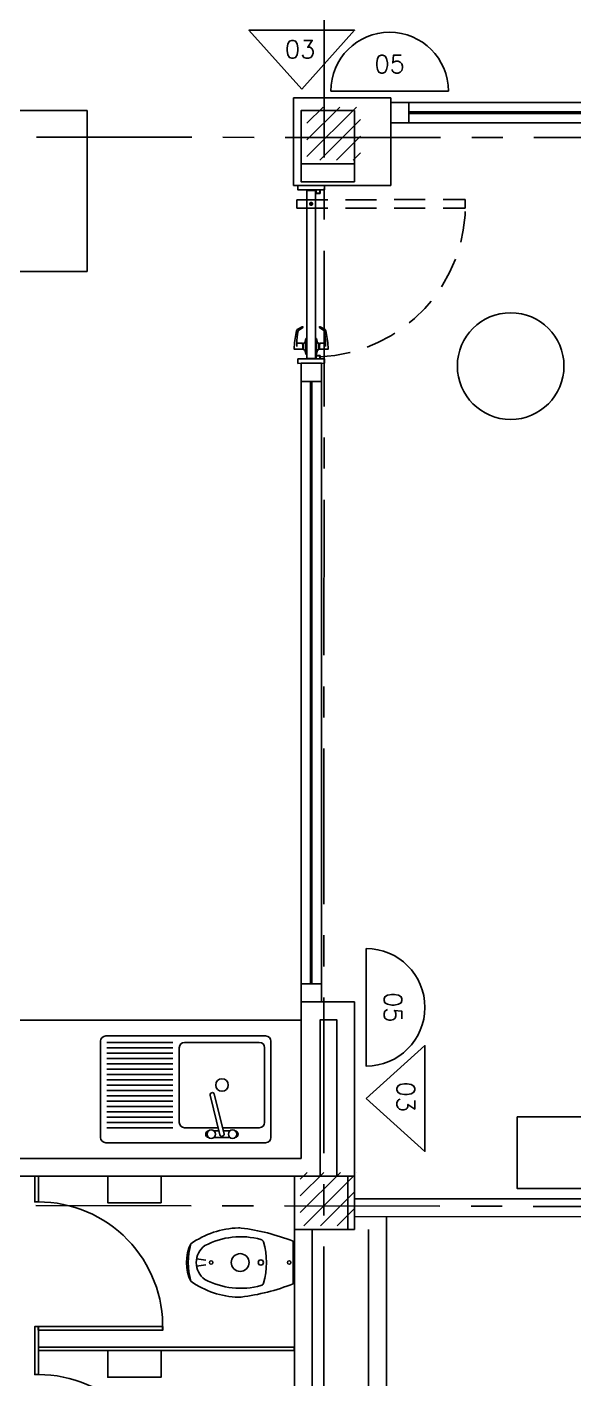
# Model space of a CAD drawing. Extents: x -4 to 325, y -1 to 181.
# Drawn here: x 12.69 to 15.77, y 22.65 to 30.25 of the extents above; entities that cross this region are included whole.
import ezdxf
from ezdxf.enums import TextEntityAlignment as Align

# ---------------------------------------------------------------- set-up
doc = ezdxf.new("R2010")
doc.units = 0
doc.header["$LTSCALE"] = 0.7
doc.header["$MEASUREMENT"] = 0
for name, pattern in [('REC4_A1-00_PLANTA GENERAL$1$X-BB$0$CENTER', [2, 1.25, -0.25, 0.25, -0.25]), ('REC4_A1-00_PLANTA GENERAL$1$X-PP$0$HIDDEN', [0.375, 0.25, -0.125]), ('X-BB$0$HIDDEN2', [0.1875, 0.125, -0.0625])]:
    doc.linetypes.add(name, pattern=pattern)
doc.layers.get('0').update_dxf_attribs({"linetype": 'CONTINUOUS'})
for name, color, linetype in [('REC4_A1-00_PLANTA GENERAL$0$FN$0$I-FURN', 1, 'CONTINUOUS'), ('REC4_A1-00_PLANTA GENERAL$0$P3', 3, 'CONTINUOUS'), ('REC4_A1-00_PLANTA GENERAL$1$ACABADO INTERIOR', 4, 'CONTINUOUS'), ('REC4_A1-00_PLANTA GENERAL$1$BB$0$A-COLS', 251, 'CONTINUOUS'), ('REC4_A1-00_PLANTA GENERAL$1$BB$0$A-GRID', 251, 'REC4_A1-00_PLANTA GENERAL$1$X-BB$0$CENTER'), ('REC4_A1-00_PLANTA GENERAL$1$FN$0$I-FURN-FREE', 1, 'CONTINUOUS'), ('REC4_A1-00_PLANTA GENERAL$1$LAMBRINES', 3, 'CONTINUOUS'), ('REC4_A1-00_PLANTA GENERAL$1$PP$0$I-CANCELERIA', 253, 'CONTINUOUS'), ('REC4_A1-00_PLANTA GENERAL$1$PP$0$I-DOOR', 253, 'CONTINUOUS'), ('REC4_A1-00_PLANTA GENERAL$1$PP$0$I-FLOR-CASE', 253, 'CONTINUOUS'), ('REC4_A1-00_PLANTA GENERAL$1$PP$0$I-GLAZ', 253, 'CONTINUOUS'), ('REC4_A1-00_PLANTA GENERAL$1$PP$0$I-WALL', 253, 'CONTINUOUS')]:
    doc.layers.add(name, color=color, linetype=linetype)
doc.styles.add('REC4_A1-00_PLANTA GENERAL$0$X-FN$0$ARIAL', font='arial.ttf')
doc.styles.add('ROMANS', font='romans.shx', dxfattribs={"width": 0.75})

# ---------------------------------------------------------------- blocks, each defined once
blk = doc.blocks.new('REC4_A1-00_PLANTA GENERAL$0$baño')
at = {"layer": 'REC4_A1-00_PLANTA GENERAL$0$FN$0$I-FURN'}
for p, q in [((13.477, 22.0378), (13.477, 22.0628)), ((13.477, 22.0378), (13.477, 21.8228)), ((13.9673, 21.9564), (14.0203, 21.9628)), ((13.9673, 21.9292), (14.0203, 21.9228))]:
    blk.add_line(p, q, dxfattribs=at)
for centre, radius in [((13.4988, 21.9428), 0.01), ((13.6584, 21.9428), 0.015), ((13.9382, 21.9428), 0.01)]:
    blk.add_circle(centre, radius, dxfattribs=at)
for centre, radius, start, end in [((13.9157, 20.9455), 1.2003, 96.97813, 111.43728), ((13.782, 22.0377), 0.1, 88.4498, 96.97813), ((13.7716, 21.6539), 0.4839, 54.59339, 88.4498), ((14.0386, 21.9428), 0.4116, 163.61111, 196.38889), ((13.6629, 22.0533), 0.02, 105.22764, 163.61111), ((13.7716, 21.6539), 0.4339, 62.21491, 105.22764), ((13.9041, 21.9428), 0.1179, 306.29572, 53.70428), ((13.6883, 21.9428), 0.3787, 343.82103, 16.17897), ((13.8418, 21.9428), 0.2353, 333.34577, 26.65423), ((13.9157, 22.9401), 1.2003, 248.56272, 263.02187), ((13.6629, 21.8323), 0.02, 196.38889, 254.77236), ((13.7716, 22.2317), 0.4339, 254.77236, 297.78509), ((13.7716, 22.2317), 0.4839, 271.5502, 305.40661), ((13.782, 21.8479), 0.1, 263.02187, 271.5502)]:
    blk.add_arc(centre, radius, start, end, dxfattribs=at)
blk = doc.blocks.new('REC4_A1-00_PLANTA GENERAL$0$d')
at = {"layer": 'REC4_A1-00_PLANTA GENERAL$1$PP$0$I-WALL'}
blk.add_lwpolyline([(12.8167, 23.4658), (13.5167, 23.4658), (13.5167, 23.4858), (12.8167, 23.4858)], close=True, dxfattribs=at)
blk.add_arc((12.8167, 23.464), 0.7, 270, 1.77685, dxfattribs=at)
blk = doc.blocks.new('REC4_A1-00_PLANTA GENERAL$1$X-PP$0$door')
at = {"layer": 'REC4_A1-00_PLANTA GENERAL$1$PP$0$I-DOOR', "linetype": 'Continuous', "extrusion": (7.03085e-08, -3.52258e-06, 1)}
for p, q in [((61214.1072, 25536.3703), (61213.1591, 25536.3703)), ((61213.2714, 25536.3762, 0), (61213.1825, 25536.3763, 0)), ((61213.2714, 25536.3762, 0), (61213.1825, 25536.3763, 0)), ((61214.007, 25536.4266, 0), (61214.055, 25536.4266, 0)), ((61214.1072, 25536.3223, 0), (61214.1072, 25536.3703)), ((61214.1072, 25536.3223, 0), (61213.1591, 25536.3223, 0)), ((61213.2714, 25536.3162, 0), (61213.1825, 25536.3163, 0)), ((61213.2714, 25536.3162, 0), (61213.1825, 25536.3163, 0)), ((61214.02, 25536.3463, 0), (61214.0424, 25536.3463, 0)), ((61214.0312, 25536.3573, 0), (61214.0312, 25536.3349, 0)), ((61214.0907, 25536.2946, 0), (61214.0908, 25536.3196, 0)), ((61214.11, 25536.2946, 0), (61214.0907, 25536.2946, 0)), ((61214.11, 25536.3196, 0), (61214.0908, 25536.3196, 0)), ((61214.0927, 25536.2966, 0), (61214.0928, 25536.3176, 0)), ((61214.0927, 25536.2966, 0), (61214.11, 25536.2966, 0)), ((61214.1101, 25536.3176, 0), (61214.0928, 25536.3176, 0))]:
    blk.add_line(p, q, dxfattribs=at)
at = {"layer": 'REC4_A1-00_PLANTA GENERAL$1$PP$0$I-DOOR', "linetype": 'Continuous'}
blk.add_line((61213.1591, 25536.3223, 0), (61213.1591, 25536.3703), dxfattribs=at)
at = {"layer": 'REC4_A1-00_PLANTA GENERAL$1$PP$0$I-DOOR', "linetype": 'REC4_A1-00_PLANTA GENERAL$1$X-PP$0$HIDDEN', "extrusion": (7.03085e-08, -3.52258e-06, 1)}
for p, q in [((61214.007, 25536.4271, 0), (61214.0075, 25535.4751, 0)), ((61214.055, 25536.4271, 0), (61214.0555, 25535.4751, 0)), ((61214.0075, 25535.4751, 0), (61214.0555, 25535.4751, 0))]:
    blk.add_line(p, q, dxfattribs=at)
at = {"layer": 'REC4_A1-00_PLANTA GENERAL$1$PP$0$I-DOOR', "linetype": 'Continuous', "extrusion": (-7.03085e-08, -3.52258e-06, 1)}
for p, q in [((61213.1562, 25536.3176, 0), (61213.1736, 25536.3176, 0)), ((61213.1563, 25536.3196, 0), (61213.1756, 25536.3196, 0)), ((61213.1736, 25536.2966, 0), (61213.1563, 25536.2966, 0)), ((61213.1563, 25536.2946, 0), (61213.1756, 25536.2946, 0)), ((61213.1736, 25536.2966, 0), (61213.1736, 25536.3176, 0)), ((61213.1756, 25536.2946, 0), (61213.1756, 25536.3196, 0))]:
    blk.add_line(p, q, dxfattribs=at)
at = {"layer": 'REC4_A1-00_PLANTA GENERAL$1$PP$0$I-DOOR', "linetype": 'Continuous', "extrusion": (1.26458e-05, -3.51329e-06, 1), "elevation": 0.6844}
blk.add_lwpolyline([(61213.1313, 25536.2711), (61213.1563, 25536.2711), (61213.1562, 25536.4211), (61213.1312, 25536.4211), (61213.1313, 25536.2711)], dxfattribs=at)
at = {"layer": 'REC4_A1-00_PLANTA GENERAL$1$PP$0$I-DOOR', "linetype": 'Continuous', "extrusion": (7.03085e-08, -3.52258e-06, 1), "elevation": -0.0857}
for points in [[(61213.2714, 25536.3702), (61213.2714, 25536.3762), (61213.2489, 25536.3813, -0.342611), (61213.2455, 25536.3857), (61213.2455, 25536.3892), (61213.2084, 25536.3892), (61213.2084, 25536.3857, -0.342611), (61213.205, 25536.3814), (61213.1825, 25536.3763), (61213.1825, 25536.3703)], [(61213.2714, 25536.3702), (61213.2714, 25536.3762), (61213.2489, 25536.3813, -0.342611), (61213.2455, 25536.3857), (61213.2455, 25536.3892), (61213.2084, 25536.3892), (61213.2084, 25536.3857, -0.342611), (61213.205, 25536.3814), (61213.1825, 25536.3763), (61213.1825, 25536.3703)], [(61213.227, 25536.4268), (61213.2428, 25536.4267, -0.046797), (61213.3139, 25536.4201, -0.2009), (61213.3169, 25536.4182), (61213.3337, 25536.3931, 1), (61213.3382, 25536.3963), (61213.3221, 25536.4246, 0.203005), (61213.3177, 25536.428, 0.054377), (61213.2243, 25536.4416), (61213.2107, 25536.4416), (61213.2107, 25536.3942), (61213.2391, 25536.3942), (61213.2391, 25536.3957), (61213.2455, 25536.3957), (61213.2456, 25536.4267)], [(61213.227, 25536.4268), (61213.2428, 25536.4267, -0.046797), (61213.3139, 25536.4201, -0.2009), (61213.3169, 25536.4182), (61213.3337, 25536.3931, 1), (61213.3382, 25536.3963), (61213.3221, 25536.4246, 0.203005), (61213.3177, 25536.428, 0.054377), (61213.2243, 25536.4416), (61213.2107, 25536.4416), (61213.2107, 25536.3942), (61213.2391, 25536.3942), (61213.2391, 25536.3957), (61213.2455, 25536.3957), (61213.2456, 25536.4267)], [(61213.2714, 25536.3222), (61213.2714, 25536.3162), (61213.2489, 25536.3111, 0.342611), (61213.2455, 25536.3067), (61213.2455, 25536.3032), (61213.2084, 25536.3032), (61213.2084, 25536.3067, 0.342611), (61213.205, 25536.3111), (61213.1825, 25536.3163), (61213.1825, 25536.3223)], [(61213.2714, 25536.3222), (61213.2714, 25536.3162), (61213.2489, 25536.3111, 0.342611), (61213.2455, 25536.3067), (61213.2455, 25536.3032), (61213.2084, 25536.3032), (61213.2084, 25536.3067, 0.342611), (61213.205, 25536.3111), (61213.1825, 25536.3163), (61213.1825, 25536.3223)], [(61213.2269, 25536.2657), (61213.2427, 25536.2657, 0.046797), (61213.3138, 25536.2722, 0.2009), (61213.3168, 25536.2741), (61213.3337, 25536.2992, -1), (61213.3381, 25536.296), (61213.322, 25536.2677, -0.203005), (61213.3176, 25536.2643, -0.054377), (61213.2241, 25536.2508), (61213.2106, 25536.2508), (61213.2106, 25536.2983), (61213.239, 25536.2982), (61213.239, 25536.2967), (61213.2455, 25536.2967), (61213.2454, 25536.2657)], [(61213.2269, 25536.2657), (61213.2427, 25536.2657, 0.046797), (61213.3138, 25536.2722, 0.2009), (61213.3168, 25536.2741), (61213.3337, 25536.2992, -1), (61213.3381, 25536.296), (61213.322, 25536.2677, -0.203005), (61213.3176, 25536.2643, -0.054377), (61213.2241, 25536.2508), (61213.2106, 25536.2508), (61213.2106, 25536.2983), (61213.239, 25536.2982), (61213.239, 25536.2967), (61213.2455, 25536.2967), (61213.2454, 25536.2657)]]:
    blk.add_lwpolyline(points, format="xyb", dxfattribs=at)
for points in [[(61213.2413, 25536.3892), (61213.2413, 25536.3942), (61213.2127, 25536.3942), (61213.2127, 25536.3892)], [(61213.2413, 25536.3892), (61213.2413, 25536.3942), (61213.2127, 25536.3942), (61213.2127, 25536.3892)], [(61213.2412, 25536.3032), (61213.2412, 25536.2982), (61213.2126, 25536.2983), (61213.2126, 25536.3032)], [(61213.2412, 25536.3032), (61213.2412, 25536.2982), (61213.2126, 25536.2983), (61213.2126, 25536.3032)]]:
    blk.add_lwpolyline(points, dxfattribs=at)
at = {"layer": 'REC4_A1-00_PLANTA GENERAL$1$PP$0$I-DOOR', "linetype": 'Continuous', "extrusion": (-1.26458e-05, -3.51329e-06, 1), "elevation": -0.8638}
blk.add_lwpolyline([(61214.135, 25536.2711), (61214.11, 25536.2711), (61214.1101, 25536.4211), (61214.1351, 25536.4211), (61214.135, 25536.2711)], dxfattribs=at)
at = {"layer": 'REC4_A1-00_PLANTA GENERAL$1$PP$0$I-DOOR', "linetype": 'Continuous', "extrusion": (7.03085e-08, -3.52258e-06, 1)}
blk.add_circle((61214.0312, 25536.3463, -0.0856), 0.0075, dxfattribs=at)
at = {"layer": 'REC4_A1-00_PLANTA GENERAL$1$PP$0$I-DOOR', "linetype": 'REC4_A1-00_PLANTA GENERAL$1$X-PP$0$HIDDEN', "extrusion": (7.03085e-08, -3.52258e-06, 1)}
blk.add_arc((61214.0247, 25536.3318, -0.0856), 0.8569, 182.19677, 272.05792, dxfattribs=at)
blk = doc.blocks.new('REC4_A1-00_PLANTA GENERAL', base_point=(3911.2412, -3265.1096))
at = {"layer": 'REC4_A1-00_PLANTA GENERAL$1$BB$0$A-GRID'}
h = blk.add_hatch(dxfattribs=at)
h.set_pattern_fill('ANSI31', color=8, scale=0.53)
h.set_pattern_definition([(45, (0.03352, 0.020166), (-0.046845824, 0.046845824), [])])
h.paths.add_polyline_path([(1.5678, 35.8547), (1.2166, 35.8547), (1.2166, 35.4908), (1.5678, 35.4908)])
h.paths.add_polyline_path([(8.0551, 35.8047), (7.7553, 35.8047), (7.7553, 35.5143), (8.0551, 35.5143)])
h.paths.add_polyline_path([(14.5753, 35.809), (14.2754, 35.809), (14.2754, 35.5187), (14.5753, 35.5187)])
h.paths.add_polyline_path([(21.0466, 35.804), (20.7468, 35.804), (20.7468, 35.5137), (21.0466, 35.5137)])
edge = h.paths.add_edge_path()
edge.add_arc((27.4259, 35.604), 0.1568, 0, 360)
h.paths.add_polyline_path([(34.1147, 35.7939), (33.8148, 35.7939), (33.8148, 35.5036), (34.1147, 35.5036)])
h.paths.add_polyline_path([(40.5576, 35.789), (40.2578, 35.789), (40.2578, 35.4986), (40.5576, 35.4986)])
edge = h.paths.add_edge_path()
edge.add_arc((46.9701, 35.6385), 0.2128, 0, 360)
edge = h.paths.add_edge_path()
edge.add_arc((33.9335, 29.5702), 0.1716, 0, 360)
h.paths.add_polyline_path([(1.5768, 29.8317), (1.2256, 29.8317), (1.2256, 29.4678), (1.5768, 29.4678)])
h.paths.add_polyline_path([(8.0508, 29.7868), (7.75, 29.7868), (7.75, 29.4871), (8.0508, 29.4871)])
h.paths.add_polyline_path([(14.3851, 29.7988), (14.2624, 29.7988), (14.2624, 29.4991), (14.3821, 29.4991)])
h.paths.add_polyline_path([(14.5632, 29.7988), (14.3851, 29.7988), (14.3821, 29.4991), (14.5632, 29.4991)])
h.paths.add_polyline_path([(21.1221, 29.5527), (20.7989, 29.5517), (20.7989, 29.3933), (21.1221, 29.3933)])
h.paths.add_polyline_path([(21.1221, 29.8224), (21.0453, 29.8224), (20.7989, 29.8217), (20.7989, 29.5517), (21.1221, 29.5527)])
h.paths.add_polyline_path([(27.542, 29.7729), (27.2913, 29.7729), (27.2913, 29.5231), (27.542, 29.5231)])
h.paths.add_polyline_path([(40.5264, 29.7716), (40.2757, 29.7716), (40.2757, 29.5218), (40.5264, 29.5218)])
h.paths.add_polyline_path([(47.0764, 29.8019), (46.7664, 29.8019), (46.7664, 29.4919), (47.0764, 29.4919)])
h.paths.add_polyline_path([(1.565, 23.8478), (1.2138, 23.8478), (1.2138, 23.4839), (1.565, 23.4839)])
h.paths.add_polyline_path([(7.9956, 23.8084), (7.6948, 23.8084), (7.6948, 23.5086), (7.9956, 23.5086)])
h.paths.add_polyline_path([(14.5958, 23.8058), (14.2249, 23.8067), (14.2249, 23.507), (14.5929, 23.5061)])
h.paths.add_polyline_path([(14.5258, 23.8058), (14.5958, 23.8058), (14.5929, 23.5061), (14.5258, 23.5061)], flags=16)
h.paths.add_polyline_path([(27.5327, 23.7392), (27.282, 23.7392), (27.282, 23.4894), (27.5327, 23.4894)])
edge = h.paths.add_edge_path()
edge.add_arc((33.9155, 23.6003), 0.1566, 0, 360)
h.paths.add_polyline_path([(40.5198, 23.6763), (40.2691, 23.6763), (40.2691, 23.4631), (40.5198, 23.4631)])
h.paths.add_polyline_path([(40.5198, 23.7129), (40.269, 23.7129), (40.269, 23.6763), (40.5198, 23.6763)])
h.paths.add_polyline_path([(47.0605, 23.6763), (46.8098, 23.6763), (46.8098, 23.4498), (47.0605, 23.4498)])
h.paths.add_polyline_path([(47.0605, 23.6997), (46.8098, 23.6997), (46.8098, 23.6763), (47.0605, 23.6763)])
h.paths.add_polyline_path([(1.5458, 17.8473), (1.1946, 17.8473), (1.1946, 17.4834), (1.5458, 17.4834)])
h.paths.add_polyline_path([(8.0633, 17.8071), (7.7625, 17.8071), (7.7625, 17.5074), (8.0633, 17.5074)])
h.paths.add_polyline_path([(14.4343, 17.7919), (14.3217, 17.7919), (14.3217, 17.4921), (14.4285, 17.4921)])
h.paths.add_polyline_path([(14.6226, 17.7919), (14.4343, 17.7919), (14.4285, 17.4921), (14.6226, 17.4921)])
h.paths.add_polyline_path([(27.5235, 17.756), (27.2727, 17.756), (27.2727, 17.5062), (27.5235, 17.5062)])
edge = h.paths.add_edge_path()
edge.add_arc((33.905, 17.5767), 0.1574, 0, 360)
h.paths.add_polyline_path([(40.5132, 17.7384), (40.3113, 17.7384), (40.3113, 17.5259), (40.5132, 17.5259)])
h.paths.add_polyline_path([(40.3113, 17.7384), (40.2625, 17.7384), (40.2625, 17.4886), (40.5132, 17.4886), (40.5132, 17.5259), (40.3113, 17.5259)])
h.paths.add_polyline_path([(47.0683, 17.7542), (46.7674, 17.7542), (46.7674, 17.5259), (47.0683, 17.5259)])
h.paths.add_polyline_path([(47.0683, 17.5259), (46.7674, 17.5259), (46.7674, 17.4544), (47.0683, 17.4544)])
h.paths.add_polyline_path([(1.5739, 11.86), (1.2227, 11.86), (1.2227, 11.4962), (1.5739, 11.4962)])
h.paths.add_polyline_path([(8.0659, 11.8138), (7.765, 11.8138), (7.765, 11.514), (8.0659, 11.514)])
h.paths.add_polyline_path([(14.5258, 11.7988), (14.2249, 11.7988), (14.2249, 11.499), (14.5258, 11.499)])
h.paths.add_polyline_path([(21.0742, 11.6829), (20.7512, 11.6844), (20.7512, 11.4144), (21.0742, 11.4144)])
h.paths.add_polyline_path([(21.0742, 11.7656), (20.7512, 11.7656), (20.7512, 11.6844), (21.0742, 11.6829)])
h.paths.add_polyline_path([(27.5142, 11.7439), (27.2635, 11.7439), (27.2635, 11.4941), (27.5142, 11.4941)])
edge = h.paths.add_edge_path()
edge.add_arc((33.8803, 11.59), 0.1553, 0, 360)
h.paths.add_polyline_path([(40.5065, 11.7154), (40.2558, 11.7154), (40.2558, 11.464), (40.5065, 11.464)])
h.paths.add_polyline_path([(47.0258, 11.6987), (46.775, 11.6987), (46.775, 11.4489), (47.0258, 11.4489)])
h.paths.add_polyline_path([(1.5513, 5.8383), (1.2001, 5.8383), (1.2001, 5.4744), (1.5513, 5.4744)])
h.paths.add_polyline_path([(8.0395, 5.7813), (7.7676, 5.7813), (7.7676, 5.4815), (8.0395, 5.4815)])
h.paths.add_polyline_path([(8.0685, 5.7813), (8.0395, 5.7813), (8.0395, 5.4815), (8.0685, 5.4815)])
h.paths.add_polyline_path([(14.5132, 5.7555), (14.2123, 5.7555), (14.2123, 5.4558), (14.5132, 5.4558)])
h.paths.add_polyline_path([(21.0084, 5.7048), (20.7577, 5.7048), (20.7577, 5.455), (21.0084, 5.455)])
h.paths.add_polyline_path([(27.5299, 5.7035), (27.229, 5.7035), (27.229, 5.4037), (27.5299, 5.4037)])
h.paths.add_polyline_path([(34.0162, 5.6528), (33.7655, 5.6528), (33.7655, 5.403), (34.0162, 5.403)])
h.paths.add_polyline_path([(40.4672, 5.6155), (40.2072, 5.6155), (40.2072, 5.3555), (40.4672, 5.3555)])
edge = h.paths.add_edge_path()
edge.add_arc((46.8827, 5.476), 0.1877, 0, 360)
at = {"layer": 'REC4_A1-00_PLANTA GENERAL$0$P3'}
for points in [[(14.7342, 29.8505), (14.1864, 29.8505)], [(14.1864, 29.8505), (14.1864, 29.3573)], [(14.7342, 29.3573), (14.7342, 29.8505)], [(14.1864, 29.3573), (14.7342, 29.3573)]]:
    blk.add_lwpolyline(points, dxfattribs=at)
at = {"layer": 'REC4_A1-00_PLANTA GENERAL$1$ACABADO INTERIOR'}
blk.add_circle((13.8864, 23.3001), 0.05, dxfattribs=at)
at = {"layer": 'REC4_A1-00_PLANTA GENERAL$1$BB$0$A-COLS'}
for points in [[(14.2288, 29.4789), (14.5297, 29.4789), (14.5297, 29.7787), (14.2288, 29.7787)], [(14.1914, 23.4861), (14.4922, 23.4861), (14.4922, 23.7859), (14.1914, 23.7859)]]:
    blk.add_lwpolyline(points, close=True, dxfattribs=at)
at = {"layer": 'REC4_A1-00_PLANTA GENERAL$1$BB$0$A-GRID'}
for points in [[(14.3501, -1.2847), (14.3628, 43.0092)], [(-2.6605, 29.6295), (52.8043, 29.6256)], [(-2.6642, 23.6449), (52.8043, 23.5571)]]:
    blk.add_lwpolyline(points, dxfattribs=at)
at = {"layer": 'REC4_A1-00_PLANTA GENERAL$1$FN$0$I-FURN-FREE'}
for p, q in [((13.1298, 24.5742), (14.0298, 24.5742)), ((13.0998, 24.0042), (13.0998, 24.5442)), ((13.1358, 24.5382), (13.5078, 24.5382)), ((13.1358, 24.5082), (13.5078, 24.5082)), ((13.5438, 24.0882), (13.5438, 24.5082)), ((13.5738, 24.5382), (13.9938, 24.5382)), ((14.0238, 24.0882), (14.0238, 24.5082)), ((14.0598, 24.0042), (14.0598, 24.5442)), ((13.1358, 24.4782), (13.5078, 24.4782)), ((13.1358, 24.4482), (13.5078, 24.4482)), ((13.1358, 24.4182), (13.5078, 24.4182)), ((13.1358, 24.3882), (13.5078, 24.3882)), ((13.1358, 24.3582), (13.5078, 24.3582)), ((13.1358, 24.3282), (13.5078, 24.3282)), ((13.1358, 24.2982), (13.5078, 24.2982)), ((13.1358, 24.2682), (13.5078, 24.2682)), ((13.1358, 24.2382), (13.5078, 24.2382)), ((13.1358, 24.2082), (13.5078, 24.2082)), ((13.7721, 24.0188), (13.7175, 24.2407)), ((13.7955, 24.0246), (13.7408, 24.2464)), ((13.1358, 24.1782), (13.5078, 24.1782)), ((13.1358, 24.1482), (13.5078, 24.1482)), ((13.1358, 24.1182), (13.5078, 24.1182)), ((13.1358, 24.0882), (13.5078, 24.0882)), ((13.1358, 24.0582), (13.5078, 24.0582)), ((13.5738, 24.0582), (13.7625, 24.0582)), ((13.7667, 24.0409), (13.7382, 24.0409)), ((13.7872, 24.0582), (13.9938, 24.0582)), ((13.8294, 24.0409), (13.7914, 24.0409)), ((13.1298, 23.9742), (14.0298, 23.9742)), ((13.7382, 24.0025), (13.8294, 24.0025))]:
    blk.add_line(p, q, dxfattribs=at)
for points in [[(13.1414, 23.7858), (13.4414, 23.7858), (13.4414, 23.636), (13.1414, 23.636)], [(13.1414, 22.8045), (13.4414, 22.8045), (13.4414, 22.6548), (13.1414, 22.6548)]]:
    blk.add_lwpolyline(points, close=True, dxfattribs=at)
for centre, radius in [((15.409, 28.3418), 0.3), ((13.7838, 24.2982), 0.035), ((13.7238, 24.0217), 0.024), ((13.8438, 24.0217), 0.024)]:
    blk.add_circle(centre, radius, dxfattribs=at)
for centre, radius, start, end in [((13.1298, 24.5442), 0.03, 90, 180), ((14.0298, 24.5442), 0.03, 0, 90), ((13.5738, 24.5082), 0.03, 90, 180), ((13.9938, 24.5082), 0.03, 0, 90), ((13.7292, 24.2436), 0.012, 13.82961, 193.82961), ((13.5738, 24.0882), 0.03, 180, 270), ((13.7118, 24.0217), 0.0192, 97.97738, 262.02262), ((13.8558, 24.0217), 0.0192, 277.97738, 82.02262), ((13.9938, 24.0882), 0.03, 270, 0), ((13.1298, 24.0042), 0.03, 180, 270), ((13.7838, 24.0217), 0.012, 193.82961, 13.82961), ((14.0298, 24.0042), 0.03, 270, 0)]:
    blk.add_arc(centre, radius, start, end, dxfattribs=at)
at = {"layer": 'REC4_A1-00_PLANTA GENERAL$1$LAMBRINES'}
blk.add_lwpolyline([(14.1914, 23.7859), (14.5297, 23.7859), (14.5297, 23.4861), (14.1914, 23.4861)], close=True, dxfattribs=at)
at = {"layer": 'REC4_A1-00_PLANTA GENERAL$1$PP$0$I-CANCELERIA'}
for points in [[(14.7342, 29.7096), (14.8358, 29.7096), (14.8358, 29.8239), (14.7342, 29.8239)], [(20.4909, 29.7096), (14.8358, 29.7096), (14.8358, 29.8239), (20.4909, 29.8239)], [(14.2289, 28.3573), (14.2289, 28.2557), (14.3432, 28.2557), (14.3432, 28.3573)], [(14.2289, 24.8671), (14.2289, 28.2557), (14.3432, 28.2557), (14.3432, 24.8671)], [(14.2289, 24.8671), (14.2289, 24.7655), (14.3432, 24.7655), (14.3432, 24.8671)]]:
    blk.add_lwpolyline(points, close=True, dxfattribs=at)
at = {"layer": 'REC4_A1-00_PLANTA GENERAL$1$PP$0$I-FLOR-CASE'}
for points in [[(9.1298, 28.8738), (13.0248, 28.8738), (13.0248, 29.7787), (9.1298, 29.7787)], [(20.0575, 24.1194), (15.4464, 24.1194), (15.4464, 23.716), (20.0575, 23.716)]]:
    blk.add_lwpolyline(points, close=True, dxfattribs=at)
at = {"layer": 'REC4_A1-00_PLANTA GENERAL$1$PP$0$I-GLAZ'}
for points in [[(14.8358, 29.7712), (14.8358, 29.7622), (15.7562, 29.7622), (15.7562, 29.7712)], [(15.7562, 29.7712), (15.7562, 29.7622), (16.9302, 29.7622), (16.9302, 29.7712)], [(14.2905, 28.2557), (14.2815, 28.2557), (14.2815, 27.7901), (14.2905, 27.7901)], [(14.2905, 27.7901), (14.2815, 27.7901), (14.2815, 26.2521), (14.2905, 26.2521)], [(14.2905, 26.2521), (14.2815, 26.2521), (14.2816, 24.8671), (14.2906, 24.8671)]]:
    blk.add_lwpolyline(points, close=True, dxfattribs=at)
at = {"layer": 'REC4_A1-00_PLANTA GENERAL$1$PP$0$I-WALL'}
for p, q in [((14.2293, 23.8855), (14.2293, 24.7661)), ((14.2293, 24.7655), (14.5297, 24.7655)), ((14.5297, 24.7655), (14.5297, 23.7859)), ((14.2049, 23.7859), (14.3049, 23.7859)), ((14.4922, 23.7859), (14.5297, 23.7859)), ((14.5297, 23.7859), (14.5297, 23.4861)), ((14.7095, 23.5587), (14.7085, 17.7717))]:
    blk.add_line(p, q, dxfattribs=at)
for points in [[(14.2288, 29.4789), (14.2288, 29.3789), (14.5297, 29.3789), (14.5297, 29.4789)], [(14.3367, 23.7859), (14.3367, 24.6655), (14.4297, 24.6655), (14.4297, 23.7859)], [(9.2319, 22.7155), (9.2319, 23.7855), (14.2946, 23.7859)], [(14.1904, 17.7717), (14.1914, 23.4861)], [(14.2904, 17.7717), (14.2914, 23.4861)], [(14.4922, 23.4861), (14.5297, 23.4861)], [(14.6085, 17.472), (14.6095, 23.4861)]]:
    blk.add_lwpolyline(points, dxfattribs=at)
for points in [[(9.2319, 23.8855), (14.2293, 23.8855), (14.2293, 24.663), (9.2319, 24.663)], [(12.7502, 23.6413), (12.7298, 23.6413), (12.7298, 23.7858), (12.7502, 23.7858)], [(14.5297, 23.5587), (20.889, 23.5577), (20.889, 23.6575), (14.5297, 23.6585)], [(12.7502, 22.6695), (12.7298, 22.6695), (12.7298, 22.9395), (12.7502, 22.9395)], [(12.7502, 22.8045), (14.1912, 22.8045), (14.1912, 22.8245), (12.7502, 22.8245)]]:
    blk.add_lwpolyline(points, close=True, dxfattribs=at)
at = {"layer": 'REC4_A1-00_PLANTA GENERAL$1$PP$0$I-DOOR', "color": 4, "xscale": 0.996189370579106, "yscale": 0.996189370579106, "zscale": 0.996189370579106, "rotation": 90}
blk.add_blockref('REC4_A1-00_PLANTA GENERAL$1$X-PP$0$door', (25453.3226, -60951.5134, 0), dxfattribs=at)
at = {"layer": 'REC4_A1-00_PLANTA GENERAL$1$PP$0$I-WALL', "xscale": -1, "rotation": 180}
for p in [(-0.0666, 46.4053), (-0.0662, 45.4341)]:
    blk.add_blockref('REC4_A1-00_PLANTA GENERAL$0$d', p, dxfattribs=at)
at = {"layer": 'REC4_A1-00_PLANTA GENERAL$1$PP$0$I-WALL', "rotation": 180}
blk.add_blockref('REC4_A1-00_PLANTA GENERAL$0$baño', (27.6611, 45.2429), dxfattribs=at)
at = {"layer": 'REC4_A1-00_PLANTA GENERAL$1$FN$0$I-FURN-FREE', "style": 'REC4_A1-00_PLANTA GENERAL$0$X-FN$0$ARIAL', "text_generation_flag": 4}
for tag, p, height in [('ITEXT', (44.0612, 35.3807), 0.0358), ('CAPQT', (44.1235, 34.7232), 0.00704), ('CAPMC', (44.1235, 34.7232), 0.00704), ('CAPMG', (44.1235, 34.7232), 0.00704), ('STYLE', (44.1235, 34.7232), 0.0572), ('STYLE', (44.1235, 34.7232), 0.0572), ('CAPPN', (44.1235, 34.7232), 0.0715), ('L3', (44.1235, 34.7232), 0.0715), ('L1', (44.1235, 34.7232), 0.0715), ('L2', (44.1235, 34.7232), 0.0715)]:
    blk.add_attdef(tag, p, '', height=height, dxfattribs=at)
for tag, p, height, rotation in [('ITEXT', (42.9913, 35.0599), 0.0358, 30), ('ITEXT', (45.1482, 35.1235), 0.0358, 330), ('CAPPN', (43.374, 34.5216), 0.0715, 30), ('STYLE', (43.374, 34.5216), 0.0572, 30), ('STYLE', (43.374, 34.5216), 0.0572, 30), ('CAPMG', (43.374, 34.5216), 0.00704, 30), ('CAPMC', (43.374, 34.5216), 0.00704, 30), ('CAPQT', (43.374, 34.5216), 0.00704, 30), ('L1', (43.374, 34.5216), 0.0715, 30), ('L2', (43.374, 34.5216), 0.0715, 30), ('L3', (43.374, 34.5216), 0.0715, 30), ('STYLE', (44.8734, 34.523), 0.0572, 330), ('STYLE', (44.8734, 34.523), 0.0572, 330), ('CAPMC', (44.8734, 34.523), 0.00704, 330), ('CAPMG', (44.8734, 34.523), 0.00704, 330), ('CAPQT', (44.8734, 34.523), 0.00704, 330), ('L1', (44.8734, 34.523), 0.0715, 330), ('L3', (44.8734, 34.523), 0.0715, 330), ('L2', (44.8734, 34.523), 0.0715, 330), ('CAPPN', (44.8734, 34.523), 0.0715, 330), ('ITEXT', (42.2251, 34.2472), 0.0358, 60), ('ITEXT', (45.9609, 34.3573), 0.0358, 300), ('CAPPN', (42.8256, 33.9723), 0.0715, 60), ('STYLE', (42.8256, 33.9723), 0.0572, 60), ('STYLE', (42.8256, 33.9723), 0.0572, 60), ('L1', (42.8256, 33.9723), 0.0715, 60), ('L2', (42.8256, 33.9723), 0.0715, 60), ('CAPMG', (42.8256, 33.9723), 0.00704, 60), ('CAPMC', (42.8256, 33.9723), 0.00704, 60), ('CAPQT', (42.8256, 33.9723), 0.00704, 60), ('L3', (42.8256, 33.9723), 0.0715, 60), ('L1', (45.4227, 33.9746), 0.0715, 300), ('L3', (45.4227, 33.9746), 0.0715, 300), ('L2', (45.4227, 33.9746), 0.0715, 300), ('CAPPN', (45.4227, 33.9746), 0.0715, 300), ('STYLE', (45.4227, 33.9746), 0.0572, 300), ('STYLE', (45.4227, 33.9746), 0.0572, 300), ('CAPMC', (45.4227, 33.9746), 0.00704, 300), ('CAPMG', (45.4227, 33.9746), 0.00704, 300), ('CAPQT', (45.4227, 33.9746), 0.00704, 300), ('CAPPN', (42.6254, 33.2225), 0.0715, 90), ('STYLE', (42.6254, 33.2225), 0.0572, 90), ('STYLE', (42.6254, 33.2225), 0.0572, 90), ('L3', (42.6254, 33.2225), 0.0715, 90), ('L1', (42.6254, 33.2225), 0.0715, 90), ('L2', (42.6254, 33.2225), 0.0715, 90), ('ITEXT', (41.9679, 33.1602), 0.0358, 90), ('CAPQT', (42.6254, 33.2225), 0.00704, 90), ('CAPMG', (42.6254, 33.2225), 0.00704, 90), ('CAPMC', (42.6254, 33.2225), 0.00704, 90), ('ITEXT', (46.2817, 33.2874), 0.0358, 270), ('CAPPN', (45.6242, 33.2251), 0.0715, 270), ('L3', (45.6242, 33.2251), 0.0715, 270), ('L2', (45.6242, 33.2251), 0.0715, 270), ('L1', (45.6242, 33.2251), 0.0715, 270), ('STYLE', (45.6242, 33.2251), 0.0572, 270), ('STYLE', (45.6242, 33.2251), 0.0572, 270), ('CAPMC', (45.6242, 33.2251), 0.00704, 270), ('CAPMG', (45.6242, 33.2251), 0.00704, 270), ('CAPQT', (45.6242, 33.2251), 0.00704, 270), ('CAPPN', (42.8269, 32.4729), 0.0715, 120), ('STYLE', (42.8269, 32.4729), 0.0572, 120), ('STYLE', (42.8269, 32.4729), 0.0572, 120), ('L1', (42.8269, 32.4729), 0.0715, 120), ('L2', (42.8269, 32.4729), 0.0715, 120), ('L3', (42.8269, 32.4729), 0.0715, 120), ('CAPMG', (42.8269, 32.4729), 0.00704, 120), ('CAPMC', (42.8269, 32.4729), 0.00704, 120), ('CAPQT', (42.8269, 32.4729), 0.00704, 120), ('CAPPN', (45.424, 32.4752), 0.0715, 240), ('STYLE', (45.424, 32.4752), 0.0572, 240), ('STYLE', (45.424, 32.4752), 0.0572, 240), ('L2', (45.424, 32.4752), 0.0715, 240), ('L3', (45.424, 32.4752), 0.0715, 240), ('L1', (45.424, 32.4752), 0.0715, 240), ('CAPMG', (45.424, 32.4752), 0.00704, 240), ('CAPQT', (45.424, 32.4752), 0.00704, 240), ('CAPMC', (45.424, 32.4752), 0.00704, 240), ('ITEXT', (42.2887, 32.0903), 0.0358, 120), ('ITEXT', (46.0245, 32.2004), 0.0358, 240), ('CAPPN', (43.3762, 31.9246), 0.0715, 150), ('STYLE', (43.3762, 31.9246), 0.0572, 150), ('STYLE', (43.3762, 31.9246), 0.0572, 150), ('L1', (43.3762, 31.9246), 0.0715, 150), ('L2', (43.3762, 31.9246), 0.0715, 150), ('L3', (43.3762, 31.9246), 0.0715, 150), ('CAPMG', (43.3762, 31.9246), 0.00704, 150), ('CAPMC', (43.3762, 31.9246), 0.00704, 150), ('CAPQT', (43.3762, 31.9246), 0.00704, 150), ('CAPPN', (44.8757, 31.9259), 0.0715, 210), ('STYLE', (44.8757, 31.9259), 0.0572, 210), ('STYLE', (44.8757, 31.9259), 0.0572, 210), ('L2', (44.8757, 31.9259), 0.0715, 210), ('L3', (44.8757, 31.9259), 0.0715, 210), ('L1', (44.8757, 31.9259), 0.0715, 210), ('CAPMG', (44.8757, 31.9259), 0.00704, 210), ('CAPMC', (44.8757, 31.9259), 0.00704, 210), ('CAPQT', (44.8757, 31.9259), 0.00704, 210), ('CAPPN', (44.1261, 31.7244), 0.0715, 180), ('STYLE', (44.1261, 31.7244), 0.0572, 180), ('STYLE', (44.1261, 31.7244), 0.0572, 180), ('L3', (44.1261, 31.7244), 0.0715, 180), ('L1', (44.1261, 31.7244), 0.0715, 180), ('L2', (44.1261, 31.7244), 0.0715, 180), ('CAPMG', (44.1261, 31.7244), 0.00704, 180), ('CAPMC', (44.1261, 31.7244), 0.00704, 180), ('CAPQT', (44.1261, 31.7244), 0.00704, 180), ('ITEXT', (43.1014, 31.3241), 0.0358, 150), ('ITEXT', (45.2583, 31.3876), 0.0358, 210), ('ITEXT', (44.1884, 31.0669), 0.0358, 180)]:
    blk.add_attdef(tag, p, '', height=height, rotation=rotation, dxfattribs=at)
for tag, p, height, width in [('ITEXT', (44.1112, 34.7804), 0.0286, 0.75), ('PSUT1', (44.1235, 34.7232), 0.0572, 0.65), ('PSUT2', (44.1235, 34.7232), 0.0572, 0.65), ('PSUT3', (44.1235, 34.7232), 0.0572, 0.65)]:
    blk.add_attdef(tag, p, '', height=height, dxfattribs=dict(at, width=width))
for tag, p, height, rotation, width in [('ITEXT', (43.3348, 34.565), 0.0286, 30, 0.75), ('PSUT1', (43.374, 34.5216), 0.0572, 30, 0.65), ('PSUT2', (43.374, 34.5216), 0.0572, 30, 0.65), ('PSUT3', (43.374, 34.5216), 0.0572, 30, 0.65), ('PSUT1', (44.8734, 34.523), 0.0572, 330, 0.65), ('PSUT2', (44.8734, 34.523), 0.0572, 330, 0.65), ('PSUT3', (44.8734, 34.523), 0.0572, 330, 0.65), ('ITEXT', (44.8914, 34.5786), 0.0286, 330, 0.75), ('PSUT1', (42.8256, 33.9723), 0.0572, 60, 0.65), ('PSUT2', (42.8256, 33.9723), 0.0572, 60, 0.65), ('PSUT3', (42.8256, 33.9723), 0.0572, 60, 0.65), ('ITEXT', (42.77, 33.9903), 0.0286, 60, 0.75), ('ITEXT', (45.4661, 34.0138), 0.0286, 300, 0.75), ('PSUT1', (45.4227, 33.9746), 0.0572, 300, 0.65), ('PSUT2', (45.4227, 33.9746), 0.0572, 300, 0.65), ('PSUT3', (45.4227, 33.9746), 0.0572, 300, 0.65), ('PSUT3', (42.6254, 33.2225), 0.0572, 90, 0.65), ('PSUT1', (42.6254, 33.2225), 0.0572, 90, 0.65), ('PSUT2', (42.6254, 33.2225), 0.0572, 90, 0.65), ('ITEXT', (42.5682, 33.2102), 0.0286, 90, 0.75), ('ITEXT', (45.6814, 33.2373), 0.0286, 270, 0.75), ('PSUT1', (45.6242, 33.2251), 0.0572, 270, 0.65), ('PSUT2', (45.6242, 33.2251), 0.0572, 270, 0.65), ('PSUT3', (45.6242, 33.2251), 0.0572, 270, 0.65), ('PSUT2', (42.8269, 32.4729), 0.0572, 120, 0.65), ('PSUT1', (42.8269, 32.4729), 0.0572, 120, 0.65), ('PSUT3', (42.8269, 32.4729), 0.0572, 120, 0.65), ('ITEXT', (42.7835, 32.4337), 0.0286, 120, 0.75), ('PSUT2', (45.424, 32.4752), 0.0572, 240, 0.65), ('PSUT3', (45.424, 32.4752), 0.0572, 240, 0.65), ('PSUT1', (45.424, 32.4752), 0.0572, 240, 0.65), ('ITEXT', (45.4797, 32.4572), 0.0286, 240, 0.75), ('PSUT1', (43.3762, 31.9246), 0.0572, 150, 0.65), ('PSUT2', (43.3762, 31.9246), 0.0572, 150, 0.65), ('PSUT3', (43.3762, 31.9246), 0.0572, 150, 0.65), ('ITEXT', (43.3583, 31.8689), 0.0286, 150, 0.75), ('PSUT2', (44.8757, 31.9259), 0.0572, 210, 0.65), ('PSUT3', (44.8757, 31.9259), 0.0572, 210, 0.65), ('PSUT1', (44.8757, 31.9259), 0.0572, 210, 0.65), ('ITEXT', (44.9149, 31.8825), 0.0286, 210, 0.75), ('PSUT3', (44.1261, 31.7244), 0.0572, 180, 0.65), ('PSUT1', (44.1261, 31.7244), 0.0572, 180, 0.65), ('PSUT2', (44.1261, 31.7244), 0.0572, 180, 0.65), ('ITEXT', (44.1384, 31.6672), 0.0286, 180, 0.75)]:
    blk.add_attdef(tag, p, '', height=height, rotation=rotation, dxfattribs=dict(at, width=width))

msp = doc.modelspace()

# ---------------------------------------------------------------- block references
at = {"linetype": 'X-BB$0$HIDDEN2'}
msp.add_blockref('REC4_A1-00_PLANTA GENERAL', (3911.2412, -3265.1096), dxfattribs=at)

# ---------------------------------------------------------------- next in the draw order: linework, layer by layer
for points in [[(14.2333, 29.8998), (14.5308, 30.2306), (13.9357, 30.2306), (14.2333, 29.8998)], [(14.5952, 24.2224), (14.926, 23.9249), (14.926, 24.52), (14.5952, 24.2224)]]:
    msp.add_lwpolyline(points)
for points in [[(14.3969, 29.8885), (15.0585, 29.8885, 1)], [(14.5952, 25.066), (14.5952, 24.4045, 1)]]:
    msp.add_lwpolyline(points, format="xyb", close=True)

# ---------------------------------------------------------------- next in the draw order: texts
at = {"color": 7, "ltscale": 0.01, "style": 'ROMANS'}
for s, p in [('03', (14.1378, 30.1232)), ('05', (14.642, 30.04))]:
    msp.add_text(s, height=0.1, dxfattribs=at).set_placement(p, align=Align.MIDDLE_LEFT)
for s, p in [('05', (14.7467, 24.8209)), ('03', (14.8186, 24.3178))]:
    msp.add_text(s, height=0.1, rotation=270, dxfattribs=at).set_placement(p, align=Align.MIDDLE_LEFT)

doc.saveas('drawing.dxf')
